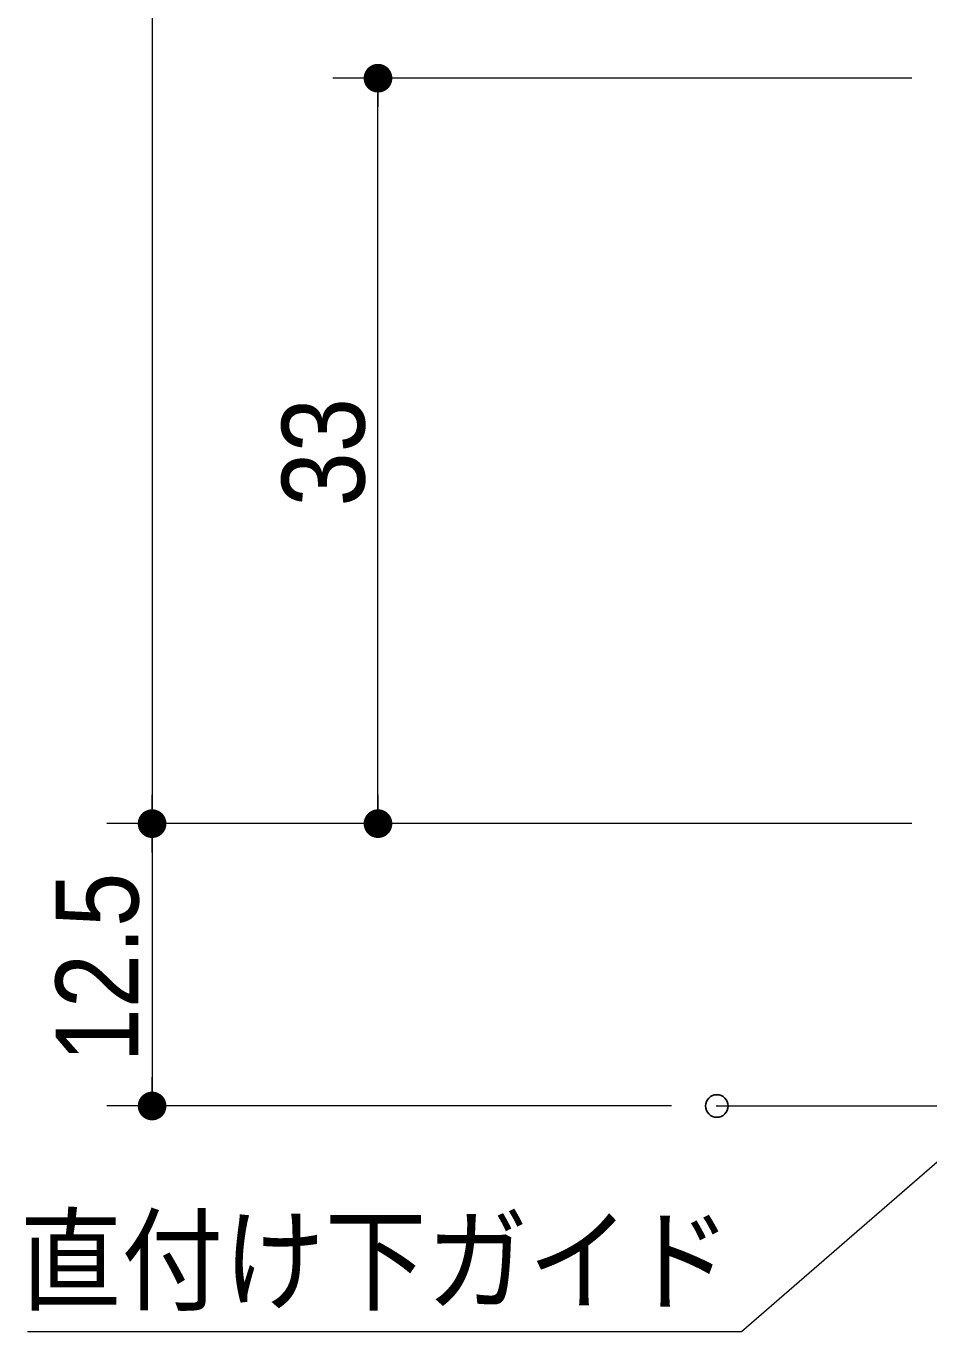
# Model space of a CAD drawing. Units: millimetres, scale not verified, with parts at other scales. Extents: x -6062 to 6062, y -3045 to 3045.
# Drawn here: x -131 to 268, y -2100 to -1522 of the extents above; entities that cross this region are included whole.
import ezdxf
from ezdxf.enums import TextEntityAlignment as Align

# ---------------------------------------------------------------- set-up
doc = ezdxf.new("R2010")
doc.units = ezdxf.units.MM
doc.header["$LTSCALE"] = 20
doc.header["$PDMODE"] = 32
doc.header["$PDSIZE"] = 10
for name, color, linetype, lineweight in [('0-0_2寸法-1', 7, 'Continuous', 15), ('0-1_0', 7, 'Continuous', 25), ('0-3_2寸法-3', 7, 'Continuous', 15), ('0-6_3一般', 7, 'Continuous', 15)]:
    doc.layers.add(name, color=color, linetype=linetype, lineweight=lineweight)
doc.layers.add('0-2_Defpoints', color=7, linetype='Continuous')
doc.styles.add('ＭＳ Ｐゴシック', font='')
doc.styles.get('ＭＳ Ｐゴシック').set_extended_font_data('MS PGothic')

# ---------------------------------------------------------------- blocks, each defined once
blk = doc.blocks.new('_Dot')
at = {"layer": '0-1_0'}
blk.add_line((-10, 0), (-20, 0), dxfattribs=at)
for points in [[(0, 0), (-4.26, 9.05), (-3.09, 9.51)], [(0, 0), (-3.09, 9.51), (-1.87, 9.82)], [(0, 0), (-1.87, 9.82), (-0.63, 9.98)], [(0, 0), (-0.63, 9.98), (0.63, 9.98)], [(0, 0), (0.63, 9.98), (1.87, 9.82)], [(0, 0), (1.87, 9.82), (3.09, 9.51)], [(0, 0), (3.09, 9.51), (4.26, 9.05)], [(0, 0), (-10, 0), (-9.92, 1.25)], [(0, 0), (-9.92, -1.25), (-10, 0)], [(0, 0), (-9.92, 1.25), (-9.69, 2.49)], [(0, 0), (-9.69, -2.49), (-9.92, -1.25)], [(0, 0), (-9.69, 2.49), (-9.3, 3.68)], [(0, 0), (-9.3, -3.68), (-9.69, -2.49)], [(0, 0), (-9.3, 3.68), (-8.76, 4.82)], [(0, 0), (-8.76, -4.82), (-9.3, -3.68)], [(0, 0), (-8.76, 4.82), (-8.09, 5.88)], [(0, 0), (-8.09, -5.88), (-8.76, -4.82)], [(0, 0), (-8.09, 5.88), (-7.29, 6.85)], [(0, 0), (-7.29, -6.85), (-8.09, -5.88)], [(0, 0), (-7.29, 6.85), (-6.37, 7.71)], [(0, 0), (-6.37, -7.71), (-7.29, -6.85)], [(0, 0), (-6.37, 7.71), (-5.36, 8.44)], [(0, 0), (-5.36, -8.44), (-6.37, -7.71)], [(0, 0), (-5.36, 8.44), (-4.26, 9.05)], [(0, 0), (-4.26, -9.05), (-5.36, -8.44)], [(0, 0), (-3.09, -9.51), (-4.26, -9.05)], [(0, 0), (-1.87, -9.82), (-3.09, -9.51)], [(0, 0), (-0.63, -9.98), (-1.87, -9.82)], [(0, 0), (0.63, -9.98), (-0.63, -9.98)], [(0, 0), (4.26, 9.05), (5.36, 8.44)], [(0, 0), (5.36, 8.44), (6.37, 7.71)], [(0, 0), (6.37, 7.71), (7.29, 6.85)], [(0, 0), (7.29, 6.85), (8.09, 5.88)], [(0, 0), (8.09, 5.88), (8.76, 4.82)], [(0, 0), (8.76, 4.82), (9.3, 3.68)], [(0, 0), (9.3, 3.68), (9.69, 2.49)], [(0, 0), (9.69, 2.49), (9.92, 1.25)], [(0, 0), (9.92, 1.25), (10, 0)], [(0, 0), (1.87, -9.82), (0.63, -9.98)], [(0, 0), (3.09, -9.51), (1.87, -9.82)], [(0, 0), (4.26, -9.05), (3.09, -9.51)], [(0, 0), (5.36, -8.44), (4.26, -9.05)], [(0, 0), (6.37, -7.71), (5.36, -8.44)], [(0, 0), (7.29, -6.85), (6.37, -7.71)], [(0, 0), (8.09, -5.88), (7.29, -6.85)], [(0, 0), (8.76, -4.82), (8.09, -5.88)], [(0, 0), (9.3, -3.68), (8.76, -4.82)], [(0, 0), (9.69, -2.49), (9.3, -3.68)], [(0, 0), (9.92, -1.25), (9.69, -2.49)], [(0, 0), (10, 0), (9.92, -1.25)]]:
    blk.add_solid(points, dxfattribs=at)
blk = doc.blocks.new('グループ-15')
at = {"layer": '0-6_3一般'}
blk.add_line((39236.2, -40000), (59163.7, -40000), dxfattribs=at)
blk = doc.blocks.new('グループ-17')
at = {"layer": '0-6_3一般'}
blk.add_blockref('グループ-15', (0, 0), dxfattribs=at)

msp = doc.modelspace()

# ---------------------------------------------------------------- linework, layer by layer
at = {"layer": '0-0_2寸法-1'}
for p, q in [((-75.69, 582.29), (-75.69, -1862.29)), ((260.68, -1545), (4.31, -1545)), ((24.31, -1862.29), (24.31, -1557.71)), ((260.68, -1875), (-95.69, -1875)), ((4.31, -1875), (-95.69, -1875)), ((260.68, -1875), (4.31, -1875)), ((-75.69, -1887.71), (-75.69, -1987.29)), ((154.31, -2000), (-95.69, -2000))]:
    msp.add_line(p, q, dxfattribs=at)
at = {"layer": '0-2_Defpoints'}
for p in [(24.31, -1545), (-75.69, -1875), (24.31, -1875), (-75.69, -2000), (174.31, -2000)]:
    msp.add_point(p, dxfattribs=at)
at = {"layer": '0-3_2寸法-3'}
msp.add_lwpolyline([(300.68, -2000), (185.21, -2100), (-130.8, -2100)], dxfattribs=at)

# ---------------------------------------------------------------- block references
at = {"layer": '0-0_2寸法-1', "xscale": 0.6356201, "yscale": 0.6356201}
for p, rotation in [((24.31, -1545), 90), ((-75.69, -1875), 270), ((24.31, -1875), 270), ((-75.69, -1875), 90), ((-75.69, -2000), 270)]:
    msp.add_blockref('_Dot', p, dxfattribs=dict(at, rotation=rotation))
at = {"layer": '0-6_3一般', "xscale": 0.05, "yscale": 0.05}
msp.add_blockref('グループ-17', (-1787.5, 0), dxfattribs=at)

# ---------------------------------------------------------------- texts
at = {"layer": '0-0_2寸法-1', "style": 'ＭＳ Ｐゴシック', "width": 0.9}
for s, p in [('33', (29.37, -1734.59)), ('12.5', (-70.73, -1980.71))]:
    msp.add_text(s, height=36.66, rotation=90, dxfattribs=at).set_placement(p, align=Align.BOTTOM_LEFT)
at = {"layer": '0-3_2寸法-3', "style": 'ＭＳ Ｐゴシック', "width": 0.9}
msp.add_text('直付け下ガイド', height=36.66, dxfattribs=at).set_placement((-134.25, -2097.62), align=Align.BOTTOM_LEFT)

doc.saveas('drawing.dxf')
